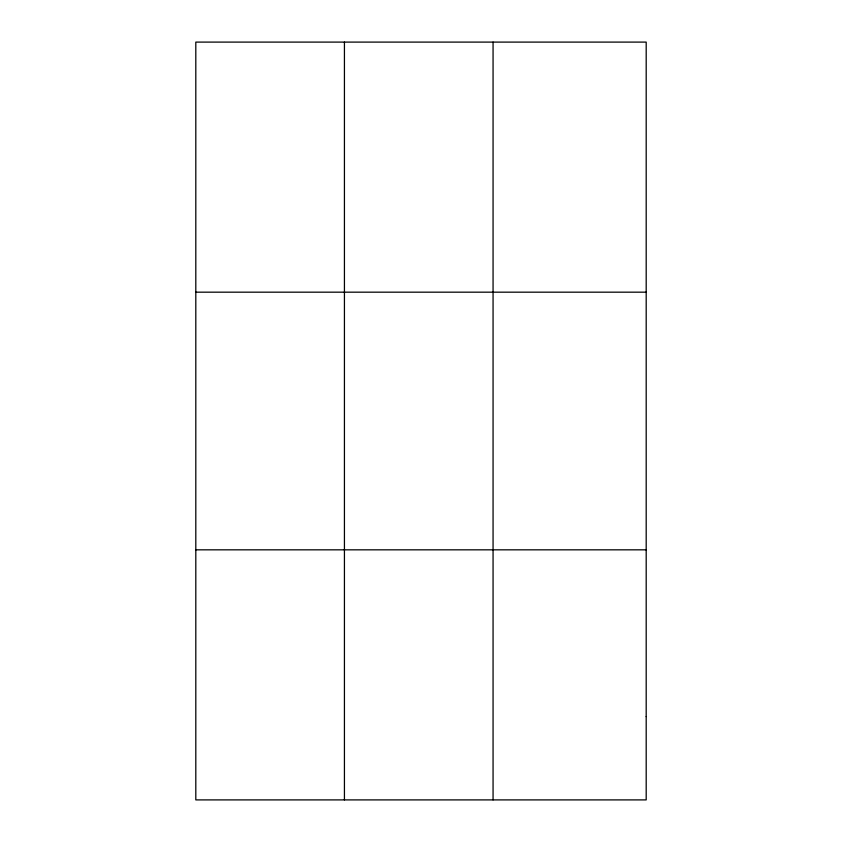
<?xml version="1.0" encoding="UTF-8"?>
<svg xmlns="http://www.w3.org/2000/svg" width="842" height="842" viewBox="0 0 842 842"><rect width="100%" height="100%" fill="white"/><g stroke="black" fill="none" stroke-linecap="round" stroke-linejoin="round"><path stroke-width="1.26" d="M344.431 799.9L344.431 42.1M493.065 799.9L493.065 42.1M195.807 292.174L646.193 292.174M195.807 549.826L646.193 549.826M646.193 716.542L646.193 799.9L195.807 799.9L195.807 42.1L646.193 42.1L646.193 716.542"/></g></svg>
